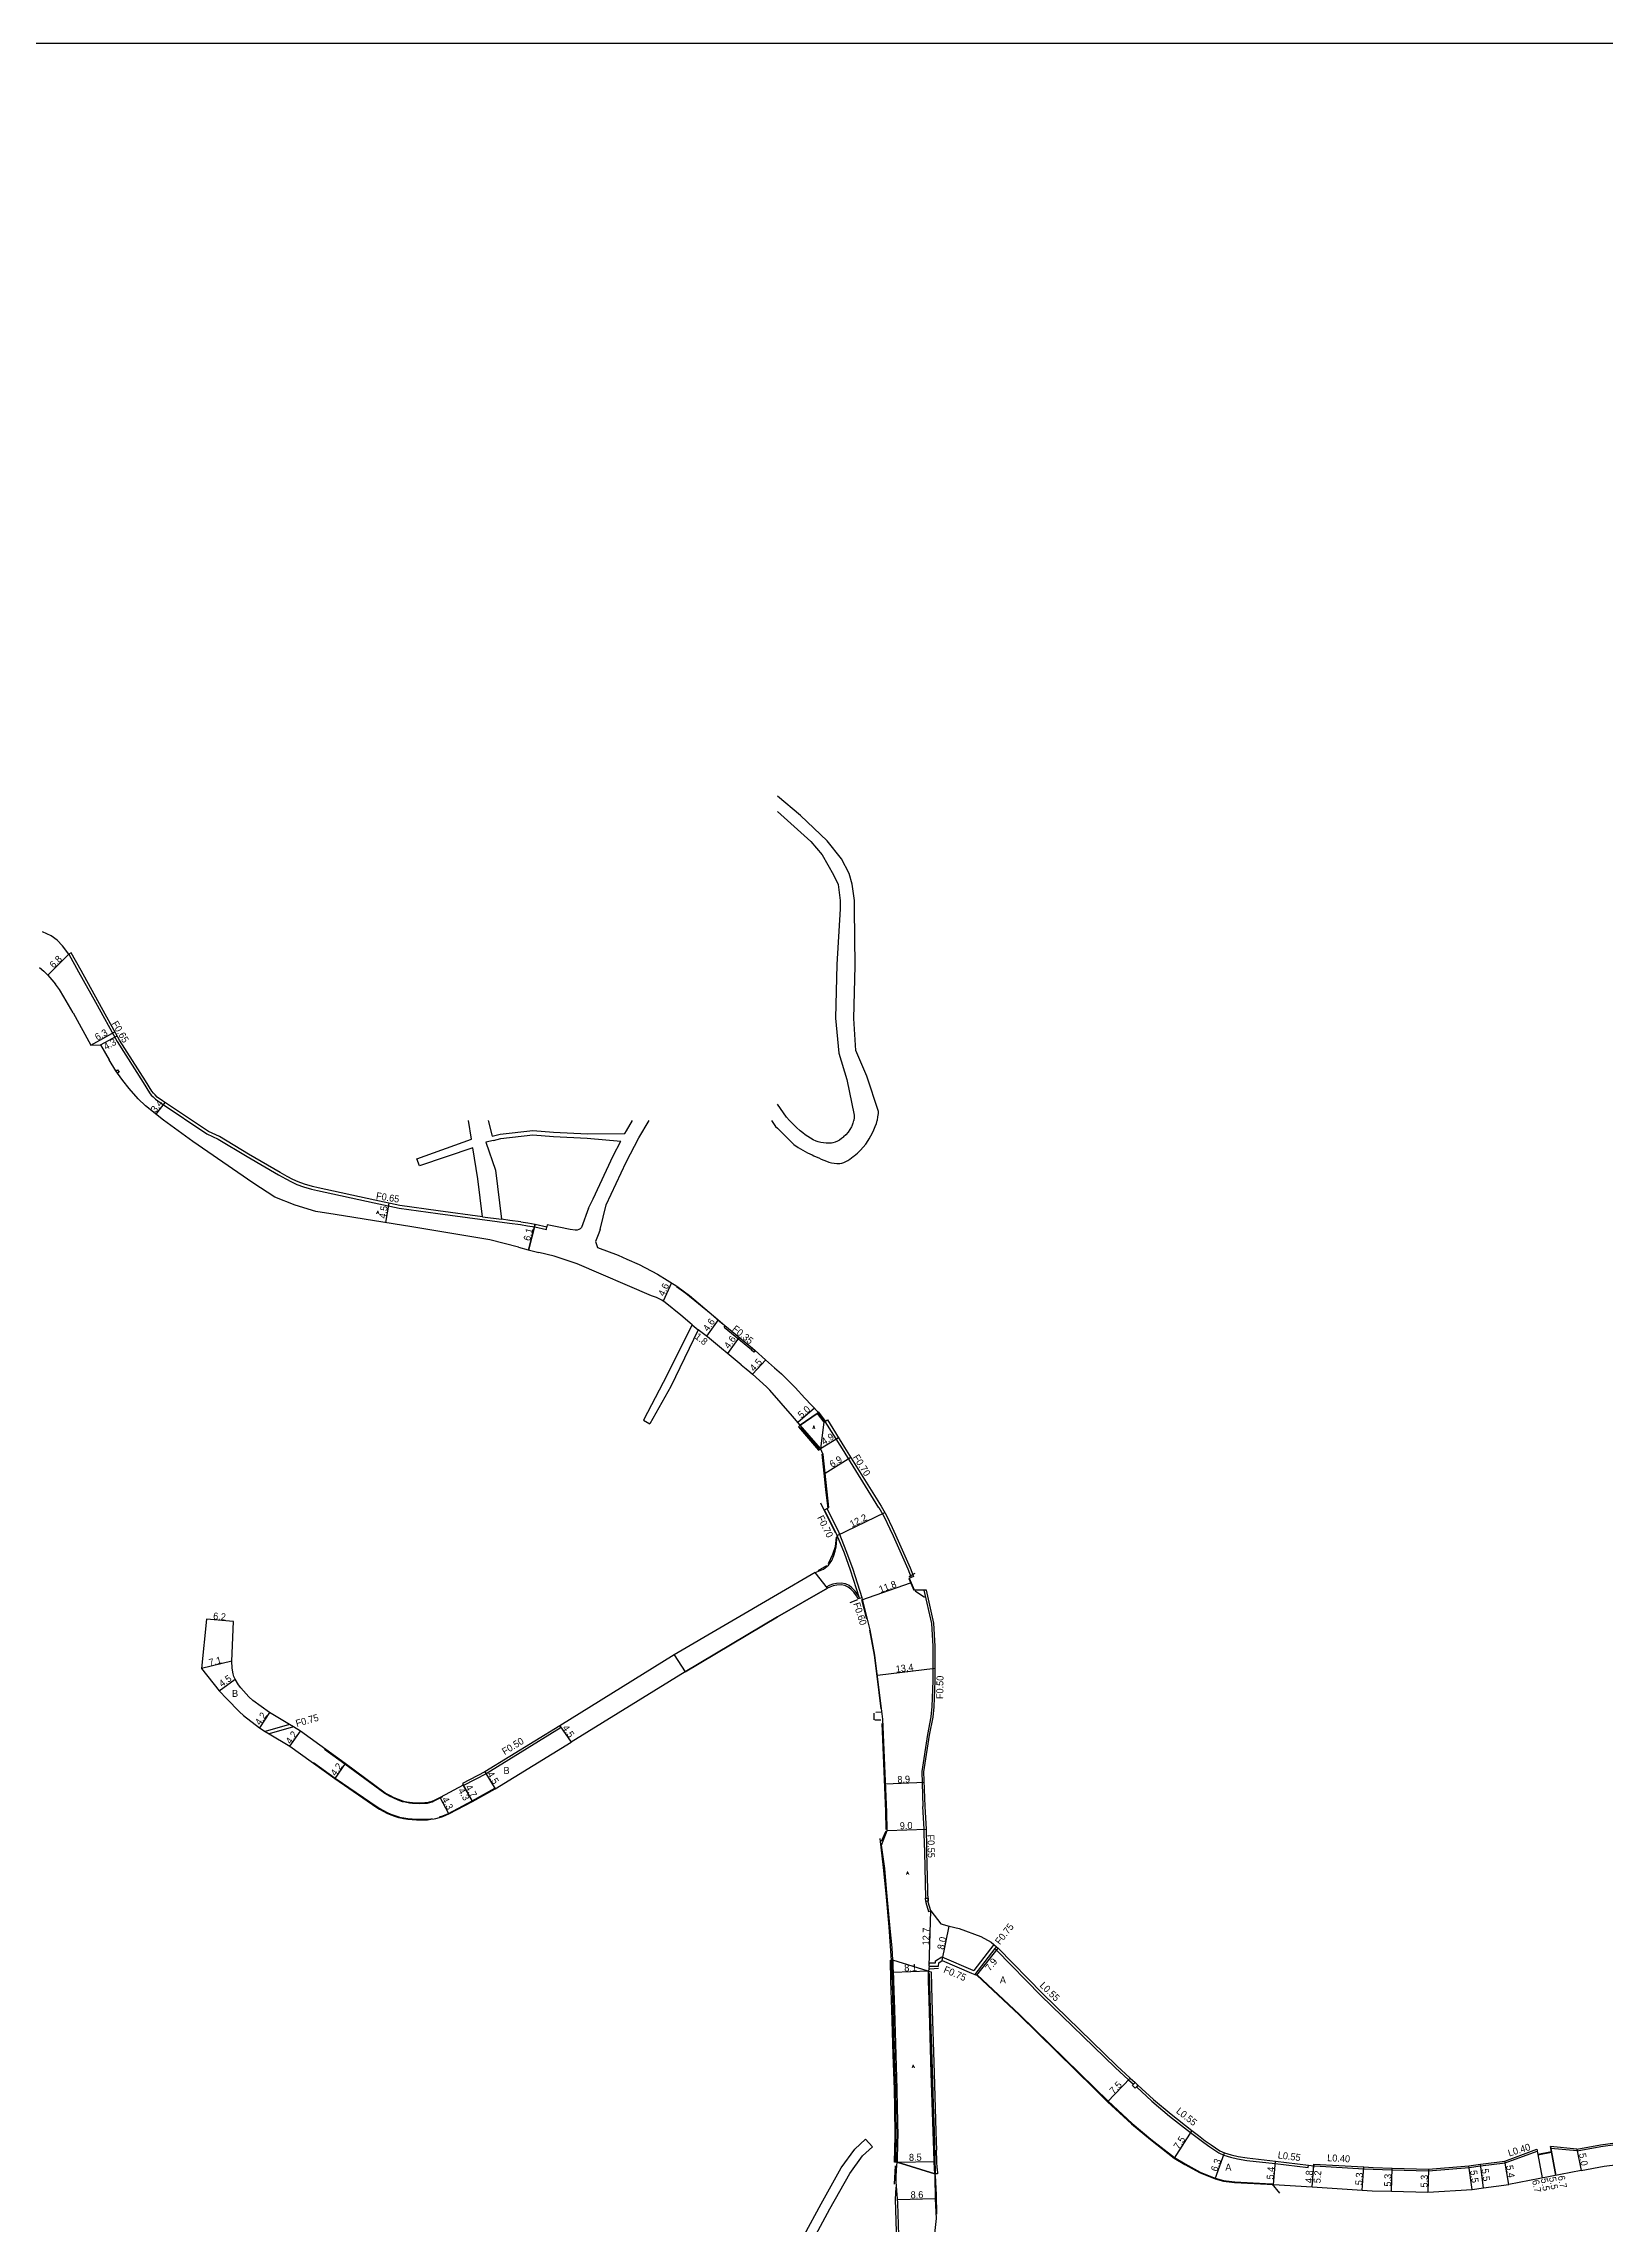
# Model space of a CAD drawing. Header units: metres. Extents: x -20000 to -16000, y -93000 to -90000.
# Drawn here: x -17250.5 to -16892.6, y -91699.6 to -91200 of the extents above; entities that cross this region are included whole.
import ezdxf

# ---------------------------------------------------------------- set-up
doc = ezdxf.new("R2010")
doc.units = ezdxf.units.M
doc.header["$LTSCALE"] = 2.5
for name, color, linetype in [('側溝・桝', 7, 'Continuous'), ('図郭', 7, 'Continuous'), ('幅員', 7, 'Continuous'), ('歩道・分離帯・安全施設', 7, 'Continuous'), ('舗装', 7, 'Continuous'), ('道路', 7, 'Continuous')]:
    doc.layers.add(name, color=color, linetype=linetype)
doc.styles.get("Standard").update_dxf_attribs({"font": ''})
doc.styles.add('YOKO_DECO', font='txt.shx', dxfattribs={"bigfont": 'extfont.shx'})
doc.styles.get('Standard').set_extended_font_data('@MS PGothic')

msp = doc.modelspace()

# ---------------------------------------------------------------- linework, layer by layer
at = {"layer": '側溝・桝'}
for points in [[(-17244.69, -91408.64), (-17242.47, -91412.63), (-17238.62, -91419.63), (-17233.65, -91428.63), (-17227.7, -91437.98), (-17226.23, -91440.34), (-17225.82, -91440.87), (-17225.41, -91441.31), (-17224.86, -91441.85), (-17223.58, -91442.77), (-17213.05, -91449.77), (-17210.47, -91450.97), (-17203.84, -91454.96), (-17196.63, -91459.15), (-17195, -91460.1), (-17193.66, -91460.79), (-17192.42, -91461.36), (-17190.91, -91461.92), (-17189.06, -91462.45), (-17187.73, -91462.78), (-17174.74, -91465.57), (-17168.98, -91466.78), (-17160.14, -91468.02), (-17143.71, -91470.24), (-17141.22, -91470.56), (-17141.2, -91470.57)], [(-17149.94, -91468.75), (-17145.52, -91469.35)], [(-17141.2, -91470.57), (-17139.63, -91470.82), (-17137.95, -91471.11), (-17135.28, -91471.7)], [(-17135.28, -91471.7), (-17135.16, -91471.07)], [(-17094.53, -91494.03), (-17094.3, -91493.75)], [(-17094.53, -91494.03), (-17088.29, -91499.16)], [(-17071.43, -91515.67), (-17067.52, -91521.97), (-17059.15, -91535.44), (-17059.06, -91535.39), (-17057.89, -91537.51), (-17056.58, -91540.24), (-17055.8, -91541.87), (-17054.28, -91545.3), (-17052.47, -91549.42), (-17051.67, -91551.4)], [(-17062.93, -91556.03), (-17064.99, -91549.57), (-17066.43, -91545.65), (-17068.21, -91541.18), (-17070.92, -91535.59)], [(-17063.5, -91556.17), (-17065.55, -91549.76), (-17066.98, -91545.86), (-17068.65, -91541.81)], [(-17063.53, -91556.07), (-17063.91, -91555.41), (-17064.52, -91554.53), (-17065.25, -91553.8), (-17065.91, -91553.28), (-17066.74, -91552.88), (-17067.69, -91552.7), (-17068.76, -91552.76), (-17069.65, -91552.95), (-17070.47, -91553.28), (-17071.01, -91553.52)], [(-17071.01, -91553.52), (-17070.86, -91553.87)], [(-17048.74, -91554.29), (-17046.99, -91561.96), (-17046.73, -91567.14), (-17046.68, -91575.1), (-17046.93, -91581), (-17047.15, -91583.32), (-17047.96, -91587.41), (-17049.27, -91595.89), (-17048.99, -91603.88)], [(-17048.66, -91613.23), (-17048.71, -91609.07), (-17048.99, -91603.88)], [(-17048.66, -91613.23), (-17048.63, -91614.29), (-17048.36, -91624.91)], [(-17048.35, -91625.6), (-17048.34, -91625.88), (-17047.72, -91627.93), (-17047.2, -91627.78)], [(-17032.14, -91636), (-17032.48, -91636.43), (-17037.12, -91642.33)]]:
    msp.add_lwpolyline(points, dxfattribs=at)
for points in [[(-17233.52, -91435.89), (-17233.9, -91435.36), (-17233.52, -91435.1), (-17233.15, -91435.64)], [(-17088.05, -91498.88), (-17087.44, -91499.39), (-17087.74, -91499.75), (-17088.36, -91499.24)], [(-17047.82, -91624.9), (-17047.8, -91625.59), (-17048.35, -91625.6), (-17048.36, -91624.91)]]:
    msp.add_lwpolyline(points, close=True, dxfattribs=at)
at = {"layer": '側溝・桝', "flags": 128}
for points in [[(-17194.14, -91585.11), (-17199.68, -91586.68)], [(-17193.25, -91585.64), (-17198.8, -91587.21)], [(-17131.87, -91585.8), (-17149.1, -91596.38), (-17154.28, -91599.07)], [(-17131.87, -91585.8), (-17132.15, -91585.38)], [(-17154.33, -91598.98), (-17154.28, -91599.07)], [(-17032.71, -91635.51), (-17037.35, -91641.41)], [(-17032.48, -91636.43), (-17032.09, -91636.76), (-17021.96, -91647.14), (-17004.93, -91663.65), (-17001.86, -91666.48), (-17000.74, -91667.51)], [(-17047.53, -91640.47), (-17047.51, -91639.72)], [(-17047.51, -91639.72), (-17046.12, -91639.71), (-17046.1, -91639.25), (-17044.63, -91638.29), (-17037.53, -91641.33), (-17037.35, -91641.41)], [(-17000.08, -91668.12), (-16996.55, -91671.38), (-16992.47, -91674.78), (-16987.68, -91678.55), (-16986.17, -91679.68), (-16984.65, -91680.88), (-16983.24, -91681.84), (-16981.19, -91683.24), (-16980.03, -91683.76), (-16978.47, -91684.21), (-16976.87, -91684.56), (-16974.78, -91684.94), (-16968.28, -91685.64), (-16960.69, -91686.59), (-16960.62, -91686.05)], [(-16915.55, -91685.5), (-16908.26, -91682.8)], [(-16899.09, -91682.78), (-16905.09, -91682.21)], [(-16899.09, -91682.78), (-16893.62, -91681.74), (-16890.32, -91681.31), (-16885.12, -91680.66), (-16878.97, -91680.27), (-16864.27, -91681.14)], [(-16959.44, -91686.2), (-16959.17, -91686.21), (-16947.98, -91686.85), (-16945.83, -91686.99), (-16941.5, -91687.11), (-16933.13, -91687.34), (-16923.81, -91686.59), (-16921.19, -91686.21), (-16915.55, -91685.5)]]:
    msp.add_lwpolyline(points, dxfattribs=at)
msp.add_lwpolyline([(-17000.32, -91668.38), (-17000.98, -91667.77), (-17000.74, -91667.51), (-17000.37, -91667.11), (-16999.71, -91667.72), (-17000.08, -91668.12), (-17000.32, -91668.38)], close=True, dxfattribs=at)
at = {"layer": '図郭'}
msp.add_lwpolyline([(-17600, -91800), (-16800, -91800), (-16800, -91200), (-17600, -91200)], close=True, dxfattribs=at)
at = {"layer": '幅員'}
for points in [[(-17244.69, -91408.64), (-17249.51, -91413.44)], [(-17239.66, -91429.44), (-17234.15, -91426.39)], [(-17237.41, -91429.38), (-17233.65, -91427.3)], [(-17222.67, -91442.6), (-17224.76, -91445.25)], [(-17171.4, -91465.62), (-17172.1, -91470.1)], [(-17137.83, -91470.48), (-17139.35, -91476.39)], [(-17139.35, -91476.39), (-17137.83, -91470.48)], [(-17106.57, -91483.92), (-17108.49, -91488.13)], [(-17095.94, -91492.4), (-17098.6, -91496.12)], [(-17091.13, -91496.36), (-17093.8, -91500.1)], [(-17088.05, -91504.86), (-17084.98, -91501.57)], [(-17073.83, -91512.61), (-17077.62, -91515.91)], [(-17072.48, -91521.86), (-17068.35, -91519.3)], [(-17071.39, -91527.49), (-17065.52, -91523.85)], [(-17068.65, -91541.81), (-17057.69, -91536.55)], [(-17062.95, -91556.55), (-17051.8, -91552.6)], [(-17046.17, -91572.24), (-17059.43, -91573.85)], [(-17048.65, -91598.37), (-17057.54, -91598.77)], [(-17057.16, -91609.37), (-17048.17, -91609.05)], [(-17047.73, -91641.59), (-17055.83, -91641.92)], [(-17054.92, -91685.39), (-17046.43, -91685.17)], [(-17054.92, -91685.39), (-17046.43, -91685.17)], [(-17054.78, -91693.91), (-17046.16, -91693.68)]]:
    msp.add_lwpolyline(points, dxfattribs=at)
at = {"layer": '幅員', "flags": 128}
for points in [[(-17101.87, -91493.53), (-17100.46, -91494.65)], [(-17113.03, -91515.36), (-17111.53, -91516.18)], [(-17207, -91561.49), (-17213.18, -91560.97)], [(-17207.38, -91570.58), (-17214.27, -91572.28)], [(-17210.23, -91577.35), (-17206.57, -91574.73)], [(-17198.73, -91582.37), (-17201.04, -91585.87)], [(-17194.02, -91590.05), (-17191.62, -91586.61)], [(-17132.15, -91585.38), (-17129.62, -91589.1)], [(-17181.36, -91594.05), (-17183.77, -91597.49)], [(-17149.34, -91595.94), (-17147.01, -91599.79)], [(-17157.64, -91605.59), (-17159.64, -91601.78)], [(-17154.52, -91598.64), (-17152.19, -91602.72)], [(-17152.19, -91602.72), (-17154.33, -91598.98)], [(-17047.53, -91640.47), (-17047.2, -91627.78)], [(-17044.55, -91639.14), (-17042.95, -91631.3)], [(-17036.65, -91642.53), (-17031.71, -91636.36)], [(-17001.48, -91666.08), (-17006.65, -91671.52)], [(-16987.34, -91678.12), (-16991.43, -91684.41)], [(-16908.34, -91682.4), (-16907.09, -91688.98)], [(-16905.17, -91681.8), (-16903.92, -91688.38)], [(-16903.92, -91688.38), (-16905.17, -91681.8)], [(-16899.11, -91682.38), (-16898.17, -91687.29)], [(-16982.05, -91689.14), (-16979.84, -91683.24)], [(-16968.62, -91690.48), (-16968.22, -91685.09)], [(-16959.75, -91690.99), (-16959.41, -91685.8)], [(-16959.75, -91690.99), (-16959.44, -91686.2)], [(-16948.3, -91691.74), (-16947.95, -91686.45)], [(-16941.64, -91692.01), (-16941.49, -91686.71)], [(-16933.14, -91686.94), (-16933.29, -91692.24)], [(-16923.1, -91691.63), (-16923.86, -91686.19)], [(-16920.49, -91691.26), (-16921.24, -91685.81)], [(-16914.75, -91690.44), (-16915.64, -91685.11)], [(-16908.11, -91683.58), (-16907.09, -91688.98)]]:
    msp.add_lwpolyline(points, dxfattribs=at)
at = {"layer": '歩道・分離帯・安全施設'}
for points in [[(-17072.75, -91521.91), (-17076.96, -91516.95)], [(-17071.47, -91515.8), (-17073.16, -91513.63)], [(-17070.71, -91535.5), (-17071.2, -91531.36), (-17071.65, -91527.49), (-17072.08, -91523.18)], [(-17069, -91541.19), (-17072.41, -91534.39)], [(-17070.62, -91548.18), (-17069.62, -91546.08), (-17069.04, -91544.27), (-17068.75, -91542.18)], [(-17071.08, -91548.71), (-17073.03, -91549.88)], [(-17052.15, -91551.2), (-17050.76, -91550.45)], [(-17050.91, -91554.29), (-17052.07, -91551.67)], [(-17063.94, -91556.49), (-17065.7, -91557.23)], [(-17061.86, -91560.92), (-17062.95, -91556.55)], [(-17048.66, -91556.01), (-17050.77, -91554.55)], [(-17058.59, -91581.46), (-17059.57, -91573.42), (-17060.08, -91569.2), (-17061.17, -91563.45)], [(-17060.13, -91584), (-17060.13, -91582.47)], [(-17059.81, -91582.26), (-17058.57, -91582.16)], [(-17058.6, -91584.13), (-17060.03, -91584.12)], [(-17057.41, -91609.11), (-17057.51, -91605.01), (-17058.36, -91584.87)], [(-17057.99, -91617.87), (-17058.8, -91611.21)], [(-17058.47, -91611.85), (-17057.37, -91609.46)], [(-17056.15, -91639.12), (-17056.7, -91631.43), (-17057.4, -91623.83), (-17057.99, -91617.87)], [(-17055.21, -91685.24), (-17055.14, -91678.72), (-17055.27, -91668.61), (-17055.57, -91659.12), (-17055.99, -91644.51), (-17056.21, -91639.22)], [(-17046.08, -91688.2), (-17046.19, -91684.09), (-17046.36, -91678.14), (-17046.55, -91672.14), (-17046.79, -91664.12), (-17047.23, -91650.19), (-17047.46, -91642.12)], [(-17047.41, -91641.04), (-17045.44, -91640.94)], [(-17055.48, -91690.39), (-17055.26, -91686.16)], [(-17058.45, -91789.4), (-17058.55, -91783.55), (-17058.64, -91778.47), (-17058.69, -91774.39), (-17058.68, -91770.75), (-17058.6, -91766.92), (-17058.43, -91763.18), (-17058.34, -91760.87), (-17058.22, -91758.06), (-17057.95, -91752.76), (-17057.52, -91747.97), (-17057.07, -91743.3), (-17055.98, -91735.48), (-17054.93, -91727.94), (-17054.44, -91723.2), (-17054.49, -91719.47), (-17054.74, -91709.39), (-17054.99, -91703.73), (-17055.3, -91693.83), (-17055.1, -91691.1)], [(-17045.8, -91697.27), (-17045.91, -91692.82), (-17046.07, -91688.42)]]:
    msp.add_lwpolyline(points, dxfattribs=at)
at = {"layer": '歩道・分離帯・安全施設', "flags": 128}
for points in [[(-17159.07, -91601.65), (-17159.57, -91601.91), (-17160.91, -91602.61), (-17161.47, -91602.85), (-17162.04, -91603.04), (-17162.08, -91603.05), (-17162.62, -91603.16), (-17163.09, -91603.22), (-17164.32, -91603.27), (-17165.94, -91603.18), (-17166.62, -91603.1), (-17167.31, -91602.99), (-17167.98, -91602.84), (-17168.21, -91602.78), (-17169.23, -91602.42), (-17170.22, -91602), (-17171.19, -91601.52), (-17172.14, -91600.99), (-17172.28, -91600.91), (-17181.45, -91594.17), (-17186.1, -91590.8)], [(-17188.61, -91593.79), (-17183.68, -91597.37), (-17174.07, -91603.96), (-17173.42, -91604.34), (-17172.59, -91604.8), (-17171.74, -91605.23), (-17170.88, -91605.62), (-17170.01, -91605.96), (-17169.11, -91606.24), (-17168.94, -91606.28), (-17167.97, -91606.48), (-17166.99, -91606.62), (-17166, -91606.71), (-17165, -91606.75), (-17164, -91606.77), (-17163, -91606.76), (-17162.54, -91606.74), (-17161.78, -91606.66), (-17161.41, -91606.6)], [(-17159.77, -91606.26), (-17159.02, -91606.04), (-17157.71, -91605.45), (-17152.27, -91602.59), (-17147.09, -91599.67)], [(-17036.55, -91642.41), (-17026.82, -91651.52), (-17009.6, -91668.37), (-17006.54, -91671.41), (-17001.07, -91676.46), (-16996.74, -91680.08), (-16991.35, -91684.28), (-16988.87, -91685.77), (-16985.43, -91687.66), (-16982.01, -91689), (-16980.07, -91689.54), (-16977.54, -91689.86), (-16969.02, -91690.31), (-16967.26, -91692.44)], [(-16904.91, -91683.12), (-16908.08, -91683.73)]]:
    msp.add_lwpolyline(points, dxfattribs=at)
at = {"layer": '舗装'}
for points in [[(-17073.22, -91513.81), (-17077.08, -91516.52)], [(-17071.69, -91515.86), (-17072.48, -91521.86)], [(-17047.75, -91641.59), (-17055.91, -91639.05)], [(-17046.29, -91688.06), (-17054.92, -91685.39)]]:
    msp.add_lwpolyline(points, dxfattribs=at)
at = {"layer": '道路', "flags": 128}
for points in [[(-17059.45, -91446.71), (-17059.43, -91446.64), (-17059.28, -91445.88), (-17059.19, -91445.12), (-17059.18, -91444.64), (-17061.86, -91436.55), (-17064.33, -91430.67), (-17064.84, -91423.34), (-17064.51, -91411.29), (-17064.68, -91398.3), (-17064.7, -91396.28), (-17065.23, -91392.58), (-17065.89, -91390.11), (-17067.63, -91386.76), (-17070.91, -91382.61), (-17077.05, -91376.84), (-17082.32, -91372.39)], [(-17082.32, -91375.9), (-17074.68, -91382.8), (-17072.04, -91385.81), (-17069.46, -91390.4), (-17068.41, -91392.65), (-17067.97, -91396.31), (-17067.96, -91398.21), (-17068.71, -91410.96), (-17069.03, -91423.27), (-17068.22, -91431.31), (-17066.4, -91437.3), (-17064.72, -91445.48), (-17064.74, -91446.01), (-17064.85, -91446.68), (-17064.86, -91446.71)], [(-17079.54, -91446.71), (-17080.23, -91445.93), (-17082.32, -91443)], [(-17152.44, -91451), (-17153.15, -91446.71)], [(-17148.64, -91446.71), (-17147.68, -91450.31)], [(-17122.94, -91471.68), (-17121.58, -91466.05), (-17117.02, -91456.27), (-17114.08, -91450.68), (-17111.7, -91446.71)], [(-17117.28, -91449.71), (-17116.94, -91449.07), (-17115.53, -91446.71)], [(-17083.7, -91446.71), (-17082.73, -91448.07), (-17082.32, -91448.47)], [(-17082.32, -91448.47), (-17078.53, -91452.19), (-17077.54, -91452.88), (-17076.51, -91453.52), (-17075.45, -91454.09), (-17074.36, -91454.61), (-17073.99, -91454.78), (-17073.42, -91455.03), (-17072.85, -91455.29), (-17072.28, -91455.55), (-17071.7, -91455.8), (-17071.11, -91456.03), (-17070.52, -91456.23), (-17069.93, -91456.4), (-17069.33, -91456.51), (-17068.73, -91456.57), (-17068.12, -91456.56), (-17068.03, -91456.55), (-17067.55, -91456.46), (-17067.08, -91456.31), (-17066.62, -91456.1), (-17066.18, -91455.85), (-17065.75, -91455.57), (-17065.34, -91455.27), (-17064.94, -91454.96), (-17064.73, -91454.79), (-17064, -91454.18), (-17063.31, -91453.53), (-17062.66, -91452.84), (-17062.06, -91452.1), (-17061.52, -91451.32), (-17061.28, -91450.92), (-17060.9, -91450.25), (-17060.54, -91449.55), (-17060.2, -91448.84), (-17059.9, -91448.12), (-17059.64, -91447.38), (-17059.45, -91446.71)], [(-17064.86, -91446.71), (-17065.03, -91447.34), (-17065.28, -91447.98), (-17065.35, -91448.13), (-17065.71, -91448.78), (-17066.14, -91449.4), (-17066.62, -91449.97), (-17067.15, -91450.48), (-17067.19, -91450.52), (-17067.63, -91450.86), (-17068.09, -91451.18), (-17068.58, -91451.46), (-17069.1, -91451.67), (-17069.63, -91451.83), (-17069.95, -91451.88), (-17070.56, -91451.94), (-17071.18, -91451.92), (-17071.8, -91451.85), (-17072.41, -91451.73), (-17073, -91451.57), (-17073.44, -91451.41), (-17074.1, -91451.12), (-17074.74, -91450.78), (-17075.35, -91450.4), (-17075.95, -91449.98), (-17076.53, -91449.55), (-17077.14, -91449.07), (-17077.96, -91448.34), (-17078.75, -91447.57), (-17079.5, -91446.76), (-17079.54, -91446.71)], [(-17164.95, -91455.5), (-17152.44, -91451)], [(-17152.12, -91452.95), (-17164.34, -91457.1)], [(-17149.94, -91468.75), (-17150.94, -91460.1), (-17152.12, -91452.95)], [(-17147.42, -91451.3), (-17149.17, -91451.68), (-17146.92, -91458.1), (-17145.52, -91469.35)], [(-17147.68, -91450.31), (-17145.85, -91449.83), (-17138.37, -91449.01), (-17133.61, -91449.41), (-17125.84, -91449.77), (-17117.28, -91449.71)], [(-17147.42, -91451.3), (-17145.67, -91450.82), (-17138.36, -91450.02), (-17133.67, -91450.41), (-17125.9, -91450.77), (-17118.18, -91451.42)], [(-17125.63, -91466.83), (-17124.55, -91464.67), (-17119.96, -91454.81), (-17118.18, -91451.42)], [(-17164.34, -91457.1), (-17164.95, -91455.5)], [(-17113.03, -91515.36), (-17111.53, -91516.18)], [(-17073.65, -91550.23), (-17082.32, -91555.31)], [(-17082.32, -91560.44), (-17070.86, -91553.87), (-17073.65, -91550.23), (-17082.32, -91555.31)], [(-17082.32, -91555.31), (-17106.01, -91569.16)], [(-17082.32, -91555.31), (-17106.01, -91569.16), (-17103.49, -91573), (-17082.32, -91560.44)], [(-17070.86, -91553.87), (-17082.32, -91560.44)], [(-17207, -91561.49), (-17213.18, -91560.97)], [(-17132.15, -91585.38), (-17149.34, -91595.94), (-17154.52, -91598.64), (-17154.33, -91598.98), (-17159.64, -91601.78), (-17160.97, -91602.47), (-17161.52, -91602.71), (-17162.09, -91602.9), (-17162.11, -91602.9), (-17162.65, -91603.01), (-17163.1, -91603.07), (-17164.32, -91603.12), (-17165.93, -91603.03), (-17166.6, -91602.95), (-17167.28, -91602.85), (-17167.94, -91602.7), (-17168.16, -91602.64), (-17169.17, -91602.28), (-17170.16, -91601.86), (-17171.12, -91601.38), (-17172.06, -91600.86), (-17172.2, -91600.78), (-17181.36, -91594.05), (-17191.62, -91586.61), (-17193.25, -91585.64), (-17194.14, -91585.11), (-17198.73, -91582.37), (-17202.55, -91579.55), (-17203.44, -91578.75), (-17205.29, -91576.69), (-17205.83, -91576.01), (-17206.57, -91574.73), (-17206.87, -91574.08), (-17207.02, -91573.48), (-17207.24, -91572.2), (-17207.38, -91570.58), (-17207, -91561.49)], [(-17082.32, -91560.44), (-17103.49, -91573)], [(-17106.01, -91569.16), (-17132.15, -91585.38)], [(-17103.49, -91573), (-17129.62, -91589.1)], [(-17047.2, -91627.78), (-17044.86, -91630.73), (-17042.95, -91631.3), (-17040.7, -91631.83), (-17035.7, -91633.66), (-17033.37, -91634.94), (-17032.71, -91635.51), (-17032.14, -91636), (-17031.71, -91636.36), (-17021.57, -91646.75), (-17004.55, -91663.25), (-17001.48, -91666.08), (-17000.37, -91667.11), (-16999.71, -91667.72), (-16996.18, -91670.97), (-16992.13, -91674.35), (-16987.34, -91678.12), (-16985.84, -91679.25), (-16984.33, -91680.43), (-16982.93, -91681.39), (-16980.92, -91682.75), (-16979.84, -91683.24), (-16978.33, -91683.68), (-16976.76, -91684.02), (-16974.7, -91684.4), (-16968.22, -91685.09), (-16960.62, -91686.05), (-16959.44, -91686.2), (-16959.41, -91685.8), (-16947.95, -91686.45), (-16945.81, -91686.59), (-16941.49, -91686.71), (-16933.14, -91686.94), (-16923.86, -91686.19), (-16921.24, -91685.81), (-16915.64, -91685.11), (-16908.34, -91682.4)], [(-17047.53, -91640.47), (-17045.4, -91640.46), (-17045.36, -91639.67), (-17044.55, -91639.14), (-17037.83, -91642.02), (-17037.12, -91642.33), (-17036.65, -91642.53), (-17026.92, -91651.63), (-17009.71, -91668.48), (-17006.65, -91671.52), (-17001.17, -91676.58), (-16996.83, -91680.19), (-16991.43, -91684.41), (-16988.94, -91685.9), (-16985.49, -91687.8), (-16982.05, -91689.14), (-16980.1, -91689.69), (-16977.55, -91690.01), (-16968.62, -91690.48), (-16959.75, -91690.99), (-16948.3, -91691.74), (-16946.06, -91691.89), (-16941.64, -91692.01), (-16933.29, -91692.24), (-16923.1, -91691.63), (-16920.49, -91691.26), (-16914.75, -91690.44)], [(-17082.33, -91720.12), (-17079.68, -91712.15), (-17076.23, -91702.09), (-17072.33, -91694.9), (-17067.69, -91686.68), (-17064.62, -91682.34), (-17062.13, -91680.1)], [(-17082.33, -91728.85), (-17080.58, -91722.28), (-17077.46, -91712.9), (-17074.08, -91703.03), (-17070.28, -91696.03), (-17065.71, -91687.94), (-17062.86, -91683.9), (-17060.57, -91681.85)], [(-17060.57, -91681.85), (-17062.13, -91680.1)], [(-16908.34, -91682.4), (-16908.11, -91683.58)], [(-16899.11, -91682.38), (-16905.17, -91681.8), (-16904.94, -91682.98), (-16908.11, -91683.58)], [(-16899.11, -91682.38), (-16893.69, -91681.35), (-16890.37, -91680.91), (-16885.16, -91680.26), (-16878.97, -91679.87), (-16864.25, -91680.74)], [(-16898.17, -91687.29), (-16914.75, -91690.44)], [(-16898.17, -91687.29), (-16892.89, -91686.28), (-16889.73, -91685.87), (-16884.7, -91685.24), (-16878.96, -91684.88), (-16864.26, -91685.74)]]:
    msp.add_lwpolyline(points, dxfattribs=at)
at = {"layer": '道路'}
for points in [[(-17149.94, -91468.75), (-17160.06, -91467.38), (-17168.86, -91466.15), (-17174.6, -91464.95), (-17187.58, -91462.15), (-17188.9, -91461.83), (-17190.71, -91461.31), (-17192.17, -91460.76), (-17193.38, -91460.21), (-17194.69, -91459.54), (-17196.31, -91458.6), (-17203.51, -91454.41), (-17210.17, -91450.4), (-17212.73, -91449.21), (-17223.21, -91442.24), (-17224.45, -91441.36), (-17224.94, -91440.86), (-17225.33, -91440.45), (-17225.71, -91439.96), (-17227.15, -91437.65), (-17233.09, -91428.3), (-17238.06, -91419.32), (-17241.9, -91412.32), (-17244.13, -91408.33), (-17244.69, -91408.64), (-17246.16, -91406.67), (-17247.36, -91405.42), (-17248.73, -91404.41), (-17250.71, -91403.5)], [(-17251.45, -91411.64), (-17250.44, -91412.5), (-17249.51, -91413.44), (-17248.58, -91414.46), (-17247.74, -91415.48)], [(-17243.68, -91422.08), (-17245.81, -91418.37), (-17246.84, -91416.73), (-17247.74, -91415.48)], [(-17243.68, -91422.08), (-17239.66, -91429.44), (-17237.41, -91429.38), (-17235.46, -91432.85)], [(-17141.68, -91475.72), (-17148.21, -91474.04), (-17166.12, -91471.04), (-17183.7, -91468.28), (-17188.07, -91467.53), (-17192.81, -91466.12), (-17197.53, -91464.25), (-17202.51, -91461.01), (-17216.25, -91451.54), (-17223.02, -91446.63), (-17227.16, -91443.37), (-17228.83, -91441.75), (-17230.91, -91439.37), (-17232.31, -91437.55), (-17233.52, -91435.89), (-17233.9, -91435.36), (-17235.46, -91432.85)], [(-17125.63, -91466.83), (-17127.24, -91471.25), (-17127.51, -91471.53), (-17127.84, -91471.71), (-17128.24, -91471.82), (-17128.66, -91471.82), (-17129.8, -91471.69), (-17132.4, -91471.18), (-17135.09, -91470.64), (-17135.16, -91471.07)], [(-17141.12, -91469.93), (-17143.62, -91469.61), (-17145.52, -91469.35)], [(-17141.12, -91469.93), (-17139.52, -91470.19), (-17137.83, -91470.48), (-17135.16, -91471.07)], [(-17122.94, -91471.68), (-17123.27, -91472.5), (-17124.02, -91474.42)], [(-17141.68, -91475.72), (-17139.44, -91476.37), (-17137.01, -91476.92)], [(-17128.23, -91479.53), (-17133.48, -91477.83), (-17137.01, -91476.92)], [(-17124.02, -91474.42), (-17123.53, -91475.84), (-17118.84, -91477.57), (-17116.82, -91478.48), (-17114.01, -91479.7), (-17109.83, -91481.93), (-17105.38, -91484.64), (-17102.46, -91486.83), (-17095.95, -91492.34), (-17094.38, -91493.69), (-17088.05, -91498.88)], [(-17101.87, -91493.53), (-17102.41, -91493.1), (-17104.48, -91491.29), (-17108.06, -91488.42), (-17108.81, -91487.9), (-17110.05, -91487.27), (-17111.19, -91486.87), (-17128.23, -91479.53)], [(-17105.38, -91484.64), (-17105.42, -91484.72), (-17103.32, -91486.24), (-17097.54, -91491), (-17095.07, -91493.15)], [(-17101.87, -91493.53), (-17108.51, -91506.71)], [(-17100.46, -91494.65), (-17106.74, -91507.64)], [(-17090.63, -91502.72), (-17098.37, -91496.31), (-17100.46, -91494.65)], [(-17090.63, -91502.72), (-17089.5, -91503.62), (-17088.65, -91504.31), (-17088.05, -91504.86), (-17084.86, -91507.76)], [(-17088.05, -91498.88), (-17087.44, -91499.39)], [(-17087.44, -91499.39), (-17085.03, -91501.53), (-17082.96, -91503.38), (-17081.38, -91504.78)], [(-17108.51, -91506.71), (-17113.03, -91515.36)], [(-17106.74, -91507.64), (-17111.53, -91516.18)], [(-17072.56, -91549.81), (-17071.8, -91549.5), (-17070.62, -91548.57), (-17069.87, -91547.48), (-17069.4, -91546.39), (-17069.12, -91545.41), (-17068.88, -91544.39), (-17068.65, -91541.81), (-17071.57, -91535.92), (-17070.54, -91535.4), (-17071.85, -91523.2), (-17072.48, -91521.86), (-17077.08, -91516.52), (-17078.85, -91514.48), (-17084.04, -91508.47), (-17084.86, -91507.76)], [(-17081.38, -91504.78), (-17078.23, -91507.9), (-17076.01, -91510.3), (-17072.91, -91513.58), (-17073.22, -91513.81), (-17071.69, -91515.86), (-17070.87, -91515.25), (-17066.92, -91521.6), (-17058.55, -91535.07), (-17057.36, -91537.24), (-17056.04, -91539.99), (-17055.27, -91541.62), (-17053.74, -91545.06), (-17051.92, -91549.18), (-17051.12, -91551.18), (-17052.23, -91551.63), (-17051.05, -91554.33)], [(-17073.65, -91550.23), (-17072.56, -91549.81)], [(-17057.25, -91605.17), (-17058.2, -91583.86), (-17059.99, -91569.19), (-17061.09, -91563.4), (-17062.93, -91556.03), (-17063.86, -91556.26), (-17064.23, -91555.61), (-17064.81, -91554.77), (-17065.5, -91554.09), (-17066.12, -91553.6), (-17066.86, -91553.24), (-17067.72, -91553.09), (-17068.71, -91553.13), (-17069.54, -91553.32), (-17070.32, -91553.63), (-17070.86, -91553.87)], [(-17070.86, -91553.87), (-17070.86, -91553.87)], [(-17048.46, -91603.85), (-17048.74, -91595.92), (-17047.44, -91587.5), (-17046.63, -91583.4), (-17046.4, -91581.04), (-17046.15, -91575.11), (-17046.2, -91567.12), (-17046.47, -91561.88), (-17048.2, -91554.28), (-17051.05, -91554.33)], [(-17213.18, -91560.97), (-17214.27, -91572.28), (-17210.23, -91577.35), (-17208.5, -91579.24), (-17205.63, -91582.17), (-17204.65, -91583.06), (-17201.04, -91585.87), (-17199.68, -91586.68), (-17198.8, -91587.21), (-17194.02, -91590.05), (-17183.77, -91597.49), (-17174.15, -91604.09), (-17173.49, -91604.47), (-17172.66, -91604.93), (-17171.81, -91605.37), (-17170.94, -91605.76), (-17170.06, -91606.1), (-17169.15, -91606.38), (-17168.98, -91606.43), (-17168, -91606.63), (-17167.01, -91606.77), (-17166.01, -91606.86), (-17165, -91606.9), (-17164, -91606.92), (-17162.99, -91606.91), (-17162.53, -91606.89), (-17161.76, -91606.8), (-17161, -91606.68), (-17160.59, -91606.61), (-17159.77, -91606.42), (-17158.97, -91606.18), (-17157.64, -91605.59), (-17152.19, -91602.72), (-17147.01, -91599.79), (-17129.62, -91589.1)], [(-17058.51, -91612.73), (-17057.16, -91609.37), (-17057.25, -91605.17)], [(-17048.12, -91613.21), (-17048.17, -91609.05), (-17048.46, -91603.85)], [(-17055.85, -91640.61), (-17055.91, -91639.05), (-17056.02, -91636.27), (-17056.46, -91631.86), (-17057.25, -91623.57), (-17057.75, -91618.07), (-17058.51, -91612.73)], [(-17047.2, -91627.78), (-17047.8, -91625.79), (-17048.08, -91614.28), (-17048.12, -91613.21)], [(-17055.49, -91685.36), (-17055.31, -91679.38), (-17055.43, -91672.8), (-17055.53, -91668.64), (-17055.8, -91660.75), (-17056.09, -91650.39), (-17056.33, -91643.79), (-17056.4, -91639.06), (-17055.91, -91639.05), (-17055.85, -91640.61)], [(-17047.75, -91641.59), (-17055.91, -91639.05), (-17055.85, -91640.61)], [(-17055.76, -91643.15), (-17055.83, -91641.92), (-17055.85, -91640.61)], [(-17055.76, -91643.15), (-17055.83, -91641.92), (-17055.85, -91640.61)], [(-17055.85, -91640.61), (-17055.83, -91641.92), (-17055.76, -91643.15)], [(-17055.76, -91643.15), (-17055.74, -91643.78), (-17055.5, -91650.4), (-17055.22, -91660.74), (-17054.94, -91668.62), (-17054.85, -91672.78), (-17054.74, -91679.4), (-17054.78, -91680.6)], [(-17055.76, -91643.15), (-17055.74, -91643.78), (-17055.5, -91650.4), (-17055.22, -91660.74), (-17054.94, -91668.62), (-17054.85, -91672.78), (-17054.74, -91679.4), (-17054.78, -91680.6)], [(-17054.78, -91680.6), (-17054.74, -91679.4), (-17054.85, -91672.78), (-17054.94, -91668.62), (-17055.22, -91660.74), (-17055.5, -91650.4), (-17055.74, -91643.78), (-17055.76, -91643.15)], [(-17047.53, -91640.47), (-17047.73, -91641.59), (-17047.69, -91643.88)], [(-17047.69, -91643.88), (-17047.73, -91641.59)], [(-17047.69, -91643.88), (-17047.73, -91641.59), (-17047.12, -91641.78)], [(-17047.12, -91641.78), (-17046.94, -91648.15), (-17046.43, -91664.94), (-17046, -91678.33), (-17045.85, -91682.64)], [(-17046.48, -91682.66), (-17046.62, -91678.35), (-17047.06, -91664.96), (-17047.57, -91648.17), (-17047.69, -91643.88)], [(-17046.48, -91682.66), (-17046.62, -91678.35), (-17047.06, -91664.96), (-17047.57, -91648.17), (-17047.69, -91643.88)], [(-17047.69, -91643.88), (-17047.57, -91648.17), (-17047.06, -91664.96), (-17046.62, -91678.35), (-17046.48, -91682.66)], [(-17054.78, -91680.6), (-17054.92, -91685.39), (-17055.49, -91685.36)], [(-17054.92, -91685.39), (-17054.78, -91680.6)], [(-17054.78, -91680.6), (-17054.92, -91685.39)], [(-17046.33, -91686.81), (-17046.43, -91685.17), (-17046.48, -91682.66)], [(-17046.33, -91686.81), (-17046.43, -91685.17), (-17046.48, -91682.66)], [(-17046.33, -91686.81), (-17046.43, -91685.17), (-17046.48, -91682.66)], [(-17045.71, -91686.78), (-17045.8, -91685.14), (-17045.85, -91682.64)], [(-17055.11, -91688.81), (-17055.01, -91687.05), (-17054.92, -91685.39)], [(-17054.92, -91685.39), (-17046.29, -91688.06)], [(-17046.33, -91686.81), (-17046.29, -91688.06), (-17046.29, -91688.67), (-17046.15, -91693.76), (-17045.98, -91698.26), (-17046.52, -91703.09), (-17046.88, -91708.42), (-17047.53, -91713.04), (-17048.53, -91718.78), (-17049.38, -91723.52), (-17050.41, -91728.2), (-17050.85, -91731.82), (-17052.74, -91745.03), (-17052.8, -91750.11), (-17052.88, -91760.66), (-17052.71, -91771.6), (-17052.42, -91781.72), (-17052.01, -91792.21), (-17052.98, -91795.59), (-17053.26, -91798.41), (-17053.02, -91800)], [(-17045.71, -91686.78), (-17045.67, -91688.04), (-17046.29, -91688.06), (-17046.33, -91686.81)], [(-17046.29, -91688.06), (-17046.33, -91686.81)], [(-17057.79, -91800), (-17057.79, -91795.14), (-17057.75, -91789.9), (-17057.79, -91784.42), (-17058.02, -91778.99), (-17058.15, -91774.58), (-17058.13, -91771.12), (-17058.16, -91766.91), (-17058.02, -91763.35), (-17057.86, -91761.16), (-17057.69, -91758.19), (-17057.36, -91753.15), (-17057.07, -91748.21), (-17056.54, -91743.69), (-17055.55, -91735.81), (-17054.58, -91728.23), (-17054.06, -91723.44), (-17053.99, -91719.63), (-17054.28, -91709.42), (-17054.7, -91694.71), (-17055.13, -91689.86), (-17055.11, -91688.81)]]:
    msp.add_lwpolyline(points, dxfattribs=at)
for points in [[(-17072.48, -91521.86), (-17077.08, -91516.52), (-17077.53, -91516.91), (-17072.93, -91522.25)], [(-17072.48, -91521.86), (-17077.08, -91516.52), (-17073.22, -91513.81), (-17071.69, -91515.86)], [(-17073.22, -91513.81), (-17071.69, -91515.86), (-17071.29, -91515.57), (-17072.82, -91513.51)]]:
    msp.add_lwpolyline(points, close=True, dxfattribs=at)

# ---------------------------------------------------------------- texts
at = {"layer": '側溝・桝'}
for s, rotation, p in [('F0.65', 300.5776, (-17234.94, -91424.49)), ('F0.65', 351, (-17174.39, -91464.71)), ('F0.35', 321, (-17092.83, -91494.72)), ('F0.70', 302, (-17065.08, -91523.85)), ('F0.70', 296, (-17073.25, -91537.66)), ('F0.60', 288, (-17064.98, -91557.41)), ('F0.50', 89, (-17044.35, -91579.27)), ('F0.75', 15.8168, (-17192.46, -91585.64)), ('F0.50', 31.5651, (-17144.83, -91592.12)), ('F0.55', 271, (-17047.95, -91610.31)), ('F0.75', 51.8385, (-17031.35, -91635.66)), ('F0.75', 336.7896, (-17044.4, -91641.82)), ('L0.55', 315.8981, (-17022.35, -91645.01)), ('L0.55', 321.7935, (-16991.1, -91673.92)), ('L0.55', 352.8518, (-16967.74, -91684.47)), ('L0.40', 17.0267, (-16914.64, -91684.08)), ('L0.40', 356.7263, (-16956.38, -91685.11))]:
    msp.add_text(s, height=1.6, rotation=rotation, dxfattribs=at).set_placement(p)
at = {"layer": '幅員'}
for s, rotation, p in [('6.8', 45, (-17248.17, -91411.93)), ('6.3', 29, (-17238.18, -91428.45)), ('4.3', 29, (-17236.19, -91430.63)), ('3.4', 52, (-17224.83, -91445.05)), ('4.5', 81, (-17172.08, -91469.26)), ('6.1', 76, (-17139.02, -91474.41)), ('4.6', 65.4996, (-17108.29, -91487.1)), ('4.6', 54.4411, (-17098.23, -91495.17)), ('1.8', 322.2299, (-17101.4, -91496.51)), ('4.6', 54.4411, (-17093.42, -91499.13)), ('4.5', 47, (-17087.68, -91504.32)), ('5.0', 41, (-17076.82, -91515.03)), ('4.9', 32, (-17071.65, -91521.13)), ('6.9', 32, (-17069.78, -91526.32)), ('12.2', 26, (-17065.27, -91539.99)), ('11.8', 20, (-17058.72, -91554.96)), ('6.2', 355.1804, (-17211.68, -91561)), ('7.1', 13.8342, (-17212.4, -91571.72)), ('13.4', 7, (-17055.12, -91573.2)), ('4.5', 35.5325, (-17209.6, -91576.59)), ('4.2', 56.5203, (-17200.85, -91585.4)), ('4.2', 55.0536, (-17193.86, -91589.71)), ('4.5', 304.2384, (-17131.7, -91585.86)), ('4.2', 55.0008, (-17183.56, -91597.02)), ('4.5', 301.184, (-17148.92, -91596.45)), ('8.9', 3, (-17054.8, -91598.51)), ('4.3', 297.6599, (-17159.3, -91602.22)), ('4.3', 299.7107, (-17155.58, -91600.19)), ('4.7', 299.7107, (-17153.9, -91599.46)), ('9.0', 2, (-17054.26, -91609.1)), ('12.7', 88.4836, (-17047.51, -91635.72)), ('8.0', 78.4126, (-17044.17, -91636.77)), ('8.1', 2, (-17053.24, -91641.67)), ('7.9', 51.2979, (-17033.63, -91641.7)), ('7.5', 46.502, (-17005.24, -91669.89)), ('7.5', 56.9923, (-16990.34, -91682.55)), ('8.5', 1, (-17052.17, -91685.06)), ('6.3', 69.4475, (-16981.6, -91687.65)), ('5.4', 85.695, (-16968.64, -91689.37)), ('4.8', 86.2272, (-16959.8, -91690.18)), ('5.2', 86.2272, (-16957.87, -91690.22)), ('5.3', 86.2276, (-16948.33, -91690.69)), ('5.3', 88.4348, (-16941.71, -91690.96)), ('5.5', 277.9218, (-16923.6, -91687.31)), ('5.5', 277.8519, (-16920.99, -91686.94)), ('5.4', 279.4985, (-16915.36, -91686.18)), ('5.0', 280.0745, (-16898.66, -91683.43)), ('8.6', 1, (-17051.79, -91693.65)), ('5.3', 88.4421, (-16933.36, -91691.18)), ('6.7', 280.7762, (-16909.39, -91689.57)), ('5.5', 280.7762, (-16907.4, -91689.19)), ('5.5', 280.7762, (-16905.53, -91688.88)), ('6.7', 280.7762, (-16903.5, -91688.57))]:
    msp.add_text(s, height=1.6, rotation=rotation, dxfattribs=at).set_placement(p)
at = {"layer": '舗装', "style": 'YOKO_DECO'}
for p in [(-17174.2, -91468.12, 332.84), (-17074.28, -91517.34, 331.15), (-17052.78, -91619.48, 330.41), (-17051.49, -91663.78, 330.57)]:
    msp.add_text('A', height=0.75, dxfattribs=at).set_placement(p)
at = {"layer": '舗装'}
for s, p in [('B', (-17207.31, -91578.76)), ('B', (-17145.1, -91596.41)), ('A', (-17031.36, -91644.41)), ('A', (-16979.69, -91687.31))]:
    msp.add_text(s, height=1.6, dxfattribs=at).set_placement(p)

doc.saveas('drawing.dxf')
